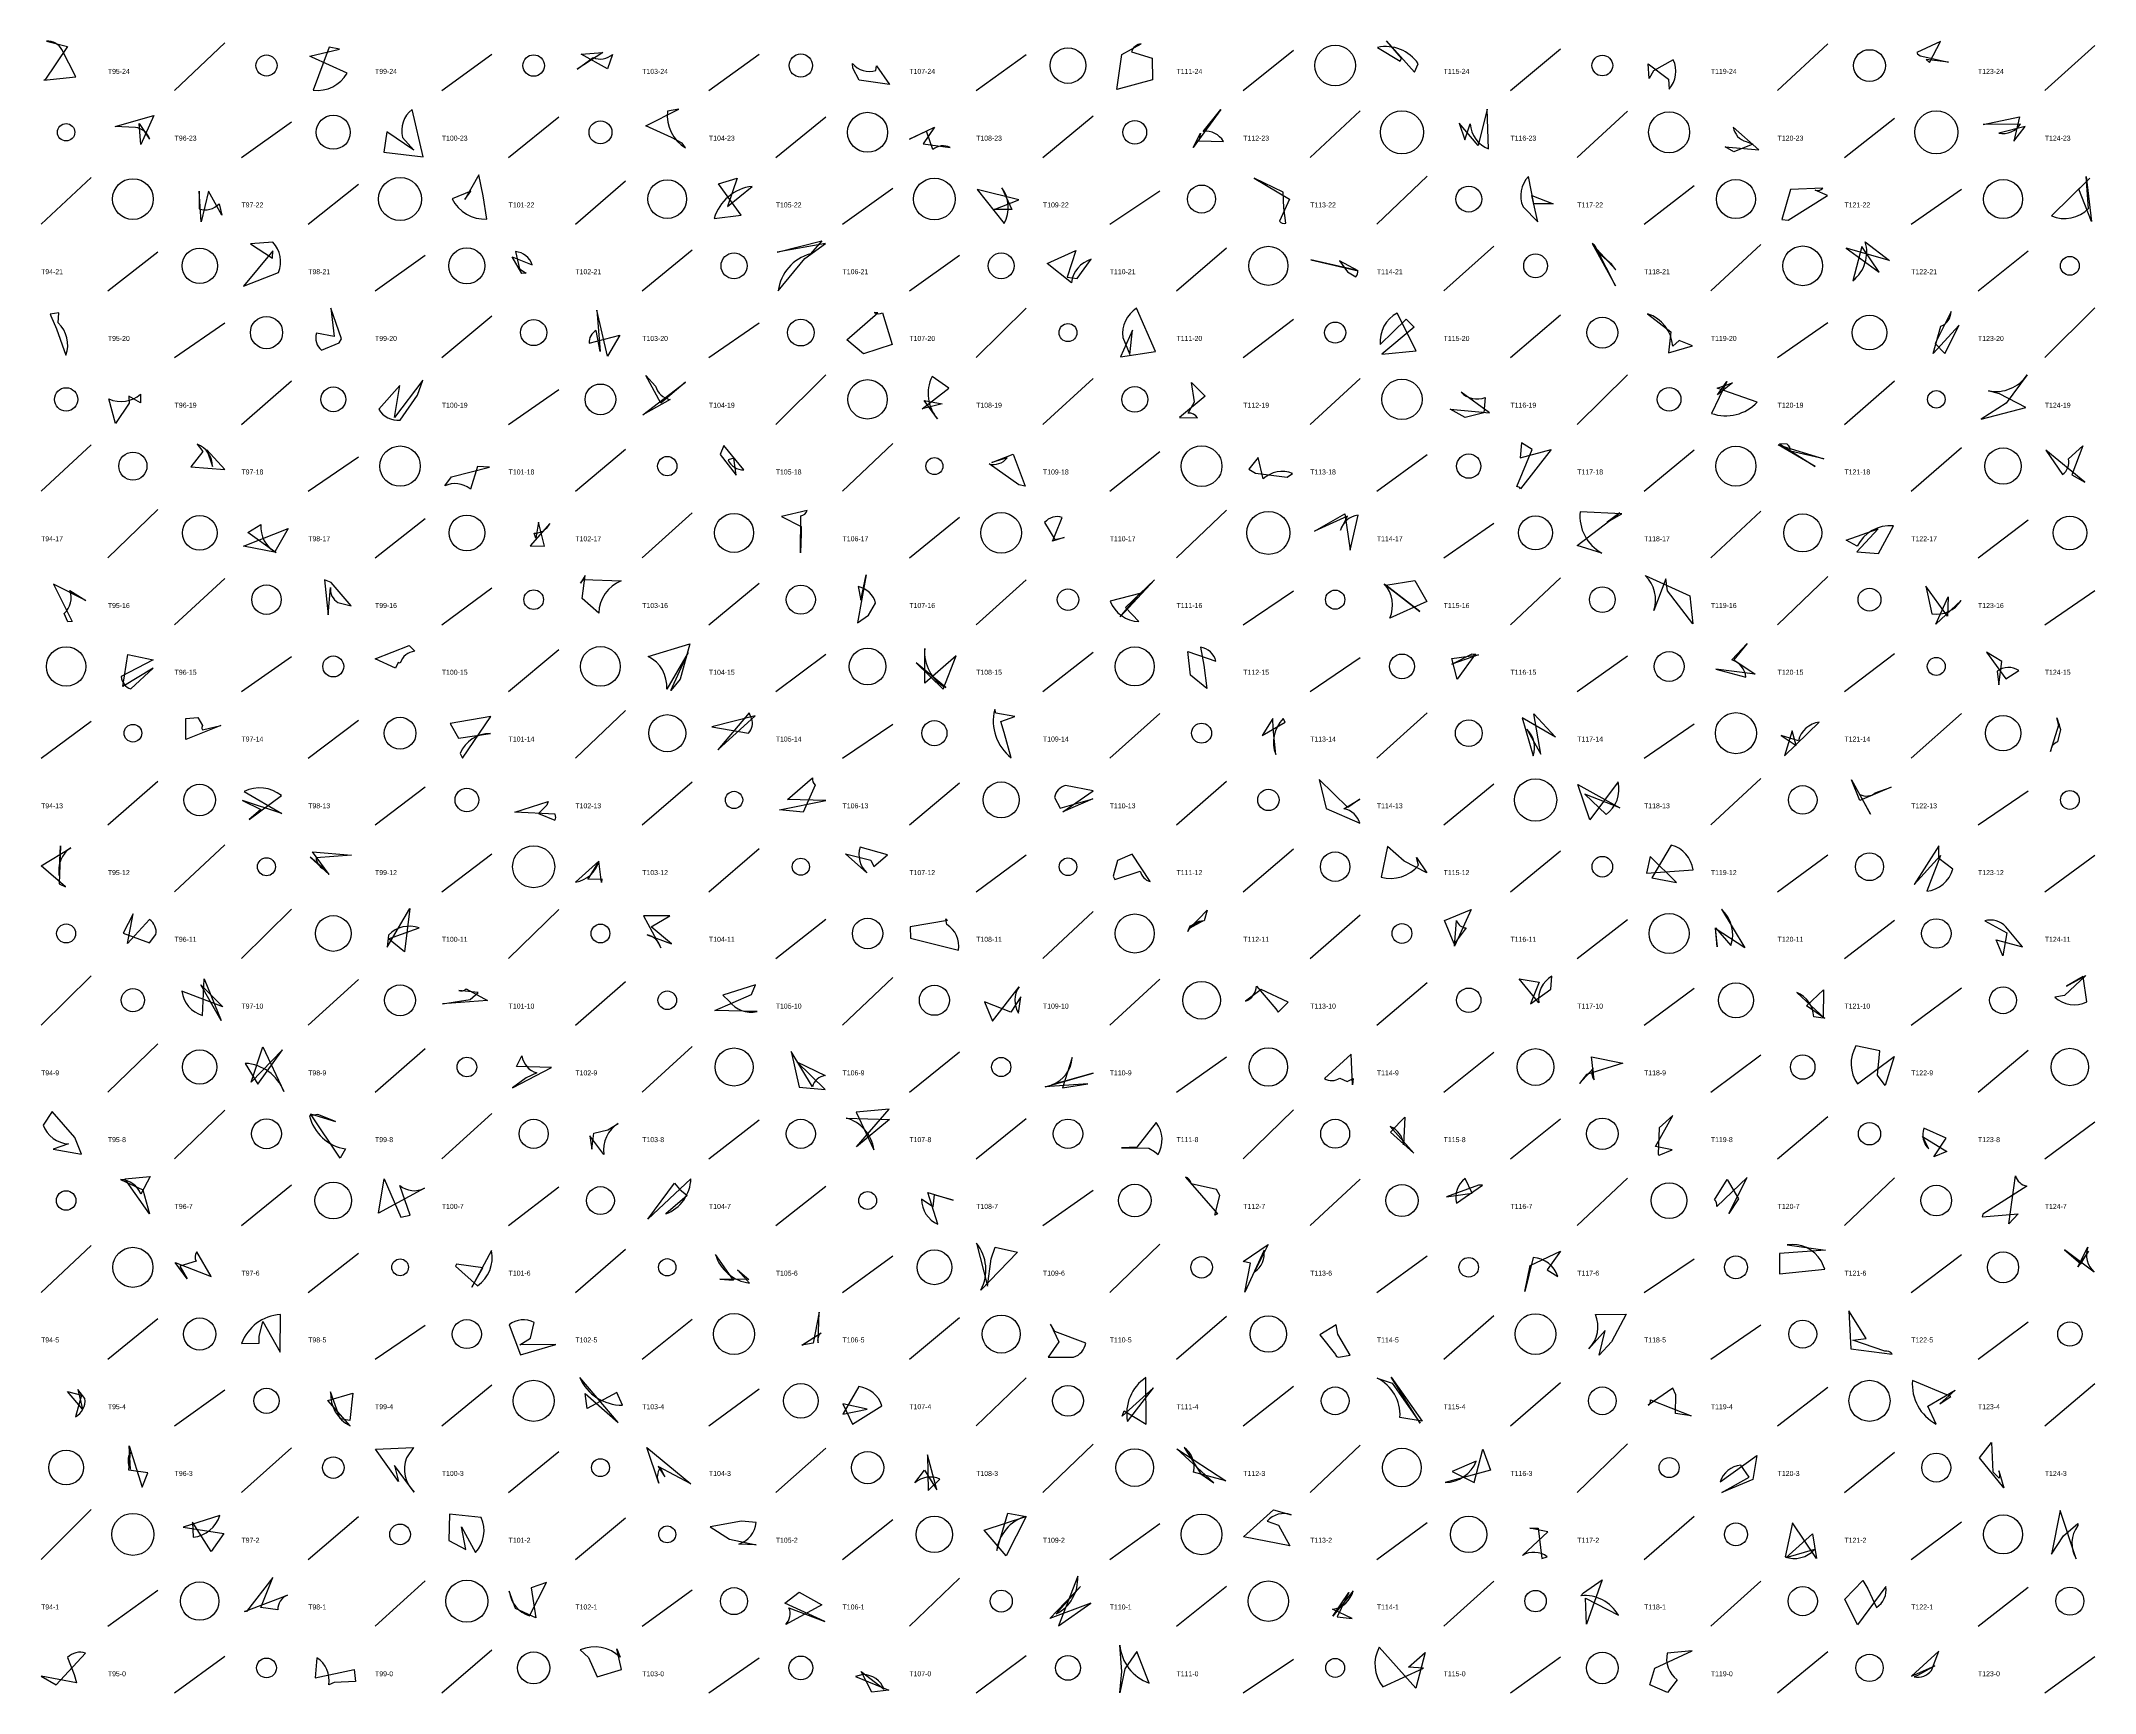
# Model space of a CAD drawing. Header units: millimetres. Extents: x -1 to 9990, y 0 to 15990.
# Drawn here: x 3760 to 4990, y 0 to 990 of the extents above; entities that cross this region are included whole.
import ezdxf

# ---------------------------------------------------------------- set-up
doc = ezdxf.new("R2010")
doc.units = ezdxf.units.MM
doc.layers.add('TEXT', color=3, linetype='Continuous')
doc.layers.add('WALL', color=1, linetype='Continuous')

msp = doc.modelspace()

# ---------------------------------------------------------------- linework, layer by layer
for points in [[(3761.7, 966.3), (3780.8, 968.2), (3772.4, 984.6, 0.3), (3763.3, 989.5), (3775.9, 986.4), (3762.2, 966.3)], [(3938.8, 984.9), (3932.6, 986), (3922.9, 960.2, 0.3), (3943.3, 970.4), (3922.2, 980), (3921, 980.7)], [(4404.2, 960.7), (4407.2, 981.7), (4418.9, 988, 0.3), (4413, 983.2), (4425.4, 979.4), (4425.7, 966.4)], [(4565.7, 989.7), (4582.5, 971), (4584.8, 976.1, 0.3), (4560.4, 985.9), (4573.9, 977.6), (4574.8, 979.5)], [(4890.9, 976.8), (4897.6, 989.4), (4883.4, 982.9, 0.3), (4886.3, 980.6), (4902.3, 977.1), (4888.9, 978.7)], [(4096.5, 982.8), (4081, 972.8), (4090.6, 979.8, 0.3), (4102.2, 981.7), (4099.2, 973), (4083.5, 981.9)], [(4250, 966.3), (4246.2, 973.4), (4245.9, 976.2, 0.3), (4260, 972), (4260.3, 974.9), (4268.2, 963.7)], [(4722.5, 976.1), (4734.6, 966.9), (4735, 960.9, 0.3), (4737.5, 978.5), (4725.7, 971.8), (4723, 967.3)], [(3965.3, 923), (3988.8, 920.3), (3982.2, 948.7, 0.3), (3976.5, 931.9), (3983.2, 924.3), (3967, 935.2)], [(4122.1, 938.8), (4141.9, 948.9), (4135.2, 947.7, 0.3), (4146, 925.6), (4143.9, 928.4), (4137.6, 931.8)], [(4454.4, 934.4), (4453.3, 929.8), (4468.1, 929.5, 0.3), (4455.9, 935.5), (4466.6, 948.7), (4449.9, 925.9)], [(4609.2, 940.4), (4612.6, 930.4), (4615.9, 940.1, 0.3), (4626.9, 925.1), (4626, 948.9), (4620.7, 927)], [(3819.8, 927.6), (3818.7, 940.3), (3825, 930.9, 0.3), (3816.5, 937.9), (3804.3, 938.5), (3827.6, 945)], [(4295, 938), (4288.3, 928.1), (4304.4, 925.9, 0.3), (4294.1, 924.7), (4290.2, 935.7), (4280.1, 930.8)], [(4768.6, 926.2), (4788.8, 924.4), (4773.4, 938.1, 0.3), (4781.2, 929.4), (4785.1, 927.8), (4773.7, 923.3)], [(4941.4, 929.6), (4948.2, 938.5), (4932.4, 934.4, 0.3), (4945.5, 939.9), (4923.1, 939.7), (4944.9, 944.2)], [(3855.8, 881.3), (3854.6, 899.7), (3854.6, 889.2, 0.3), (3866.6, 892.2), (3868.2, 885.3), (3860.2, 899.7)], [(4013.8, 894.8), (4017.4, 899.7), (4006.2, 895.2, 0.3), (4026.9, 883), (4024.8, 897), (4022.1, 909.6)], [(4176.8, 907.6), (4171.1, 890.5), (4185.9, 902.6, 0.3), (4163.1, 883.4), (4179.2, 885.4), (4165.7, 904.1)], [(4345.6, 894.5), (4320.7, 900.7), (4336.8, 880.4, 0.3), (4335.3, 901.8), (4341.4, 888.8), (4330.7, 888.7)], [(4486.4, 907.6), (4507.7, 895), (4501.6, 881.7, 0.3), (4505.4, 880.6), (4504.2, 889.7), (4503.8, 899.2)], [(4665.6, 892.1), (4654, 892.1), (4650.8, 908.6, 0.3), (4647.5, 890.3), (4656.3, 881.3), (4652.8, 897.2)], [(4806.2, 882.3), (4829.8, 897.2), (4822.5, 900.3, 0.3), (4827, 901.5), (4807.7, 900.7), (4802.5, 882.7)], [(4980.3, 901), (4986.9, 907.6), (4963.9, 884.9, 0.3), (4986.2, 889.3), (4984.8, 908.6), (4988, 881.5)], [(3898.8, 864), (3881.2, 842.9), (3902.2, 851.1, 0.3), (3898.8, 869.1), (3885.4, 868.1), (3898.5, 859.5)], [(4047.9, 850.5), (4042.1, 860.4), (4054.2, 855.6, 0.3), (4044.1, 863.5), (4046.6, 853.3), (4050.6, 850.6)], [(4200.9, 863.2), (4227.6, 870), (4220.7, 862.2, 0.3), (4201.4, 840), (4217.4, 859.4), (4229.8, 868.3)], [(4374.6, 848.2), (4380.4, 847.5), (4388.9, 858.9, 0.3), (4377, 844.9), (4362.5, 856.3), (4379.6, 864.2)], [(4703.1, 852.7), (4700.7, 855.8), (4691.6, 863.8, 0.3), (4688.9, 868.4), (4702.8, 843.1), (4691.8, 865)], [(4860.7, 851.3), (4850.4, 866.5), (4845.1, 846.1, 0.3), (4852.5, 869.4), (4867, 858.2), (4841.1, 865.5)], [(4537.5, 858), (4542.3, 851.5), (4547.3, 848.4, 0.3), (4548.3, 852.2), (4520.5, 858.5), (4548.8, 852)], [(3765.8, 825), (3769.2, 817.3), (3774.9, 801.4, 0.3), (3770.2, 820.9), (3770.6, 826.8), (3765.5, 826.1)], [(3933.6, 829.7), (3935.6, 812.7), (3924.9, 814.6, 0.3), (3928, 804.4), (3938.5, 808.8), (3939.9, 811.2)], [(4092.9, 828.5), (4094.8, 803.7), (4092.5, 816.3, 0.3), (4088.2, 808.6), (4106.7, 813.5), (4099.2, 800.8)], [(4242.5, 810.7), (4261.2, 826.8), (4258.9, 827.1, 0.3), (4263.9, 826.9), (4269.6, 807.8), (4252.6, 802.3)], [(4406.5, 800.4), (4427.4, 803.7), (4416.1, 829.6, 0.3), (4407.9, 812.1), (4412.1, 801.8), (4413.6, 816.5)], [(4563, 802.1), (4583.5, 804.1), (4572.2, 826.7, 0.3), (4561.9, 807.8), (4577.5, 823.1), (4582.3, 818.2)], [(4748.9, 807), (4741.1, 810.2), (4737.2, 806.8, 0.3), (4722.1, 826.3), (4736.1, 815.5), (4734.7, 802.8)], [(4908.6, 819.4), (4893.2, 802.4), (4897.8, 818.9, 0.3), (4903.9, 827.6), (4894.3, 808.5), (4900.2, 802.4)], [(4131.1, 772.8), (4122.2, 789.2), (4128, 783, 0.3), (4136.8, 775), (4120.4, 765.7), (4145.9, 785.3)], [(4287.6, 769.4), (4303.6, 781.8), (4293.6, 788.6, 0.3), (4296.8, 763.3), (4288.9, 774.4), (4299.7, 772.3)], [(4948.6, 770.2), (4932.9, 778.4), (4926.3, 780.1, 0.3), (4949.5, 789.7), (4936.9, 772.8), (4921.9, 763.2)], [(3812.8, 772.7), (3804.6, 760.6), (3800.6, 775.3, 0.3), (3819.6, 778.2), (3819.6, 772.9), (3812.6, 776.9)], [(3971.7, 764.2), (3974.9, 783.3), (3962.2, 769.2, 0.3), (3975, 762.6), (3985.5, 777.6), (3988.7, 786.4)], [(4457.2, 776.9), (4441.8, 764.2), (4452.5, 763.9, 0.3), (4447, 766.8), (4450.8, 773.5), (4448.9, 785.2)], [(4603.8, 769.2), (4627.4, 766.9), (4610.4, 779.3, 0.3), (4624.9, 776.1), (4624, 766.9), (4612.8, 764.2)], [(4763.9, 777.8), (4769.5, 785.7), (4760.4, 766.6, 0.3), (4787.8, 773.4), (4763.8, 781.7), (4772.9, 785)], [(3870, 732.9), (3859.3, 744.8), (3862.7, 734.7, 0.3), (3853.5, 748.2), (3856.9, 743.7), (3849.7, 734.6)], [(4176.3, 729.6), (4174.8, 739.7), (4171.4, 738.7, 0.3), (4180.9, 732.8), (4168.9, 747.4), (4166.7, 741.9)], [(4349.3, 722.9), (4345.5, 723.7), (4327.7, 736.3, 0.3), (4338.5, 739.9), (4329.3, 737.1), (4342.1, 742.1)], [(4487.2, 730.8), (4506.2, 728.4), (4509.5, 730.6, 0.3), (4491.9, 727.3), (4488.8, 740.1), (4483.2, 733.1)], [(4645.8, 739.9), (4664.4, 745), (4645.9, 721.3, 0.3), (4643.8, 722.8), (4653, 744.9), (4646.5, 748.9)], [(4800.4, 747.8), (4827.6, 739.3), (4807.6, 744, 0.3), (4805.6, 748.1), (4801.2, 748.3), (4822.4, 734.8)], [(4984, 725.4), (4960.6, 744.6), (4970.6, 729.9, 0.3), (4974.1, 739.4), (4982.7, 747.1), (4976.2, 729.7)], [(4021.3, 734.7), (4017.2, 721.1), (4016.9, 721.3, 0.3), (4001.8, 723.1), (4005.7, 728.5), (4028.6, 734.3)], [(4057.9, 701.4), (4056.3, 691.8), (4055.3, 694.8, 0.3), (4064.6, 700.6), (4052.9, 687.3), (4061.4, 687)], [(4215.1, 694.6), (4214.8, 683), (4215, 705.2, 0.3), (4218.7, 708.4), (4203.5, 704.9), (4215.2, 698.8)], [(4365.8, 690.1), (4367.3, 693.9), (4371.6, 704.3, 0.3), (4361, 701.2), (4367.1, 691.1), (4372.7, 692.2)], [(4540.7, 706.5), (4543.9, 684.6), (4548.7, 705.7, 0.3), (4538.2, 696.6), (4542.3, 705), (4522.6, 696.1)], [(4697.9, 701.4), (4706.6, 706.5), (4681.7, 707.7, 0.3), (4694.7, 682.9), (4680, 687.5), (4705.4, 707.1)], [(3900, 683.7), (3883.9, 695.3), (3891.6, 700.1, 0.3), (3900.7, 683.3), (3881.2, 687.1), (3908, 697.6)], [(4847.4, 683.7), (4860.3, 682.7), (4869.3, 699.3, 0.3), (4847.6, 687), (4841, 690.6), (4860.2, 697.5)], [(3778.7, 642), (3776, 641.7), (3773.9, 646.7, 0.3), (3777.3, 660.4), (3786.8, 654.4), (3767.4, 664.2)], [(3929.7, 666.9), (3932, 645.9), (3933.3, 662.3, 0.3), (3937.8, 653.3), (3945.7, 651.3), (3933.7, 665.2)], [(4083, 664.9), (4084.9, 667.1), (4107.4, 666.3, 0.3), (4094, 646.9), (4084.1, 655.6), (4085.9, 669.4)], [(4248.9, 641.2), (4255.6, 645.7), (4259.8, 652.8, 0.3), (4249.3, 662.8), (4251, 654.7), (4254.1, 669.8)], [(4406.3, 644.7), (4418, 658.6), (4400.3, 654.1, 0.3), (4417.4, 641.9), (4409.5, 650.3), (4426.9, 666.8)], [(4582.8, 666.5), (4589.9, 653.8), (4567.7, 643.9, 0.3), (4564.4, 664.4), (4585.7, 648), (4565.4, 663.6)], [(4734, 660.3), (4733, 667.5), (4725.8, 648.5, 0.3), (4720.6, 669.4), (4747.5, 657.3), (4749.1, 640.6)], [(4901.8, 645.2), (4888.8, 663), (4892.3, 646.5, 0.3), (4909.9, 654.5), (4894.7, 640.3), (4902.1, 656.6)], [(3960.1, 619.5), (3980.5, 627.6), (3983.8, 624.1, 0.3), (3975.1, 617), (3973.9, 617.4), (3972.2, 614)], [(4137.1, 600.6), (4147.6, 623.3), (4134.7, 601.4, 0.3), (4123.6, 621), (4148.6, 628.6), (4142.8, 607.4)], [(4786.6, 610.4), (4763, 613.3), (4781, 608.6, 0.3), (4772.6, 618.9), (4781.8, 628.8), (4773.8, 618.9)], [(3811.9, 622.2), (3827.1, 618.9), (3808, 608.9, 0.3), (3813.8, 601.5), (3827.1, 613.9), (3809, 602.9)], [(4308, 621.3), (4289.3, 604.9), (4289.2, 625.7, 0.3), (4301.8, 602.3), (4284, 617.2), (4300.3, 601.4)], [(4448.4, 609.7), (4446.8, 624), (4463.6, 618.1, 0.3), (4454.4, 626.6), (4456.3, 615.7), (4458.2, 601.7)], [(4620.9, 622), (4604.8, 616.4), (4617.1, 622.6, 0.3), (4619, 622.5), (4608.1, 607.3), (4604.8, 619.7)], [(4925, 623.6), (4936.7, 607.5), (4944.5, 612.6, 0.3), (4931.4, 612.1), (4932.4, 603.9), (4934.3, 617.9)], [(3846.6, 583.7), (3853.8, 584.4), (3856.7, 579.6, 0.3), (3856.6, 577.1), (3867.6, 579.6), (3846.6, 571.2)], [(4005, 580.9), (4009.9, 572.1), (4029.1, 574.9, 0.3), (4010.9, 562.9), (4012.4, 560), (4029.3, 585)], [(4187.7, 585.4), (4161.7, 578.8), (4183.6, 575, 0.3), (4185.4, 583.8), (4184.1, 587.2), (4165.2, 565)], [(4343.2, 584.9), (4331.8, 586.9), (4331.1, 589.1, 0.3), (4341, 560.3), (4336.7, 575.4), (4334.8, 582.1)], [(4491.3, 573.7), (4505.1, 581.6), (4503.9, 583.7, 0.3), (4499.4, 562.2), (4497.9, 577.8), (4497.6, 583.8)], [(4666.9, 572.7), (4646.9, 584.2), (4653.6, 561.5, 0.3), (4649.7, 577.5), (4658.2, 562.4), (4654, 586.6)], [(4808.6, 576.4), (4804.1, 561.5), (4824.9, 581.7, 0.3), (4812.4, 570.4), (4802.1, 573.6), (4811.1, 567.7)], [(4967.1, 584.1), (4969.3, 577.3), (4967.6, 569.8, 0.3), (4963.4, 564), (4968.5, 580.6), (4968.6, 578.7)], [(3891.7, 529.2), (3884.7, 523.3), (3903.9, 537.6, 0.3), (3881.6, 540), (3904.2, 526.8), (3880.7, 534.6)], [(4229.9, 534.6), (4207.1, 535.3), (4222, 548.2, 0.3), (4223.6, 543.9), (4216.4, 527.7), (4202.3, 529.1)], [(4371.9, 527.8), (4390, 540.5), (4373.6, 543.6, 0.3), (4366.9, 536.5), (4370.4, 530.1), (4389.8, 535.6)], [(4525.5, 547.2), (4529.7, 529.8), (4549.8, 521, 0.3), (4540.2, 529.6), (4549.7, 535.5), (4542.6, 530.4)], [(4705.4, 530.2), (4684.5, 538.5), (4697.2, 526.2, 0.3), (4704.5, 545.8), (4687.6, 523.1), (4680.4, 544.2)], [(4844.2, 547), (4855.5, 526.4), (4849.3, 538.3, 0.3), (4858.4, 539.2), (4867.9, 542.6), (4849.3, 534.6)], [(4062.9, 531.8), (4057.8, 526.8), (4067.6, 522.8, 0.3), (4067.8, 526.4), (4043.7, 527.6), (4063.6, 534.1)], [(3774.7, 483), (3760.1, 495.6), (3777.8, 506.3, 0.3), (3770.8, 489.8), (3771.7, 507.5), (3770.9, 484.8)], [(4258.8, 495.2), (4266.9, 502.1), (4250.5, 506.7, 0.3), (4254.6, 491.3), (4241.8, 502.8), (4257, 499)], [(4576.4, 498.3), (4566.3, 507.1), (4562.5, 488.8, 0.3), (4584.9, 495.9), (4583.8, 500.5), (4589.9, 491.3)], [(4723.7, 501.2), (4721.4, 491.1), (4749.3, 493.1, 0.3), (4736.3, 508), (4724.6, 488.4), (4739.4, 485.5)], [(4881.7, 484.4), (4897.5, 501.7), (4889.3, 480.3, 0.3), (4904.9, 493.5), (4896.6, 499.9), (4896.5, 507.6)], [(3922.6, 503.9), (3945.9, 502), (3924.7, 500.4, 0.3), (3929.3, 493.7), (3921.1, 500.7), (3932.6, 490.4)], [(4095.6, 485.5), (4094, 498.3), (4080.1, 485.8, 0.3), (4094.1, 498.3), (4087.5, 487.6), (4095.8, 487.7)], [(4402, 489.4), (4403, 487.4), (4418.3, 492.4, 0.3), (4424.2, 486.2), (4413.5, 502.6), (4404.7, 498.8)], [(3977.6, 444), (3968.1, 451.8), (3986.4, 458.3, 0.3), (3968.1, 454), (3967.3, 446.9), (3980.8, 469.9)], [(4447.9, 458.1), (4458.4, 468.9), (4456.5, 462.6, 0.3), (4446.7, 456.1), (4448.1, 459.5), (4455.6, 462.4)], [(4616.4, 469.4), (4606.5, 447.5), (4607.7, 462.7, 0.3), (4613.5, 458.3), (4606.2, 448.7), (4600.4, 462.8)], [(4763.8, 447.1), (4762.7, 458.4), (4772, 447.8, 0.3), (4766.3, 469.5), (4780.3, 446.4), (4762.5, 457.9)], [(3809.2, 455.2), (3825, 449.3), (3828.8, 454.3, 0.3), (3824.9, 463.3), (3811.8, 448.9), (3815.1, 466.7)], [(4136.6, 465.6), (4120.8, 465.6), (4131.1, 446.5, 0.3), (4122.9, 454.1), (4137.6, 448.7), (4125.3, 458.9)], [(4280.5, 459), (4280.6, 452.2), (4309.5, 445, 0.3), (4302.4, 460.4), (4301.8, 463.7), (4302.9, 462.7)], [(4930.8, 451.2), (4946.6, 447.1), (4936.6, 458.9, 0.3), (4924, 462.5), (4937.2, 455.3), (4934.9, 441.7)], [(3855.6, 424.3), (3868.8, 411), (3844.3, 420.4, 0.3), (3856.6, 405.9), (3857.7, 427.9), (3867.8, 402.9)], [(4016.9, 415.4), (4021.7, 419.6), (4010.1, 420.9, 0.3), (4014.5, 421.8), (4027.4, 414.9), (4000.4, 412.9)], [(4187.9, 424.3), (4168.3, 418.1), (4172.1, 414.5, 0.3), (4188.8, 408.3), (4163.5, 408.8), (4185.4, 418.5)], [(4324.9, 414), (4329.7, 402.5), (4345.7, 423.1, 0.3), (4345.4, 407.2), (4346.8, 417.1), (4340.8, 407.8)], [(4506.9, 413.9), (4490.6, 421.4), (4481.3, 414.5, 0.3), (4487.9, 423.5), (4499.5, 409.8), (4500.8, 407.8)], [(4651.9, 412.9), (4664.2, 421.6), (4664.8, 429.4, 0.3), (4656.9, 413.4), (4645.2, 427.9), (4657.2, 425.9)], [(4827.5, 421.3), (4827.3, 404.2), (4821.6, 405.1, 0.3), (4811.4, 419.6), (4828.2, 404), (4817.2, 411.6)], [(4984.5, 429.9), (4971.7, 417.8), (4965.9, 416.8, 0.3), (4985.2, 414), (4982.9, 429.2), (4973, 423.5)], [(3885.9, 365.9), (3892.8, 387), (3905.3, 360.3, 0.3), (3882.3, 377.2), (3889.8, 364.8), (3904.5, 385.3)], [(4065.6, 374.7), (4044.7, 375.3), (4048, 381.6, 0.3), (4056.9, 371.5), (4050.6, 368.5), (4042.4, 362.6)], [(4229.5, 361.5), (4212.6, 378.1), (4229.5, 369.9, 0.3), (4222, 363.2), (4209.2, 384.2), (4214, 363)], [(4545.3, 364.3), (4544.6, 382.7), (4528.6, 368.2, 0.3), (4537.7, 368.3), (4542.2, 366.4), (4545.7, 368.2)], [(4859.8, 370.1), (4861.2, 384.6), (4846.9, 387.6, 0.3), (4847.9, 364.9), (4869.7, 381.3), (4864.4, 363.9)], [(4361.4, 363.2), (4390, 371.3), (4365.4, 364.4, 0.3), (4377.5, 380.7), (4371.7, 362.5), (4386.9, 364.9)], [(4685.6, 370.5), (4681.4, 365.1), (4689.5, 374.1, 0.3), (4690.1, 367.4), (4688.5, 381.1), (4707.2, 377.4)], [(3780.2, 332.7), (3766.6, 348.3), (3761.3, 340.2, 0.3), (3776.5, 328.9), (3767.2, 325.8), (3784.2, 322.7)], [(3936.4, 342.4), (3925.8, 346.5), (3920.7, 345.7, 0.3), (3942.3, 325.9), (3939.2, 320.3), (3921.4, 346.9)], [(4268, 349.8), (4248.1, 348), (4258.8, 325.4, 0.3), (4242.1, 344.4), (4268.1, 343.5), (4248.3, 327.2)], [(4573.9, 342.1), (4576.7, 345), (4575.9, 328.3, 0.3), (4567.9, 339.4), (4582.2, 323.4), (4568.1, 335.9)], [(4737.3, 346), (4729, 338.5), (4728.5, 322.8, 0.3), (4729.1, 322.2), (4736.8, 325.4), (4726.8, 327.3)], [(4091, 335.3), (4099.5, 337.3), (4105.7, 341.2, 0.3), (4097.1, 322.6), (4088.6, 333.7), (4089.8, 325.7)], [(4423.5, 326.3), (4426.9, 324.4), (4428.9, 322.5, 0.3), (4427.9, 341.8), (4416.3, 327), (4407, 326.5)], [(4893.6, 321.2), (4901, 332.3), (4887.6, 338.3, 0.3), (4890.5, 326), (4886.8, 333.3), (4901.3, 324.4)], [(3810.1, 308), (3825.4, 309.4), (3819.7, 298.9, 0.3), (3807.6, 307.6), (3820.9, 301.5), (3825, 287.1)], [(3975.4, 285.1), (3981.1, 286.3), (3974.8, 304, 0.3), (3989.6, 302.4), (3962, 287.4), (3965.4, 308)], [(4142.3, 301.8), (4147, 298), (4134.2, 287, 0.3), (4149.2, 308.1), (4123.4, 283.8), (4139.3, 305.4)], [(4466, 298), (4464, 301.7), (4448.8, 305.1, 0.3), (4445.3, 309.1), (4464.5, 287), (4462.9, 286.3)], [(4601.6, 297.3), (4617, 299.4), (4612.8, 308.3, 0.3), (4607.6, 293.5), (4623.3, 304.2), (4620.8, 304.3)], [(4770.8, 287.2), (4781.8, 308.9), (4763.5, 291.5, 0.3), (4762.1, 295.4), (4769.7, 307.6), (4776.6, 296.1)], [(4944, 287), (4938.4, 281), (4942.5, 309.8, 0.3), (4949.2, 303.7), (4922.8, 286.8), (4922.5, 285.3)], [(4294.8, 298.5), (4294, 291.2), (4287.3, 295.8, 0.3), (4297.1, 280.8), (4291, 299.8), (4306.2, 295.3)], [(3840.4, 257.9), (3861.8, 249.4), (3853.2, 264.2, 0.3), (3852.9, 258.7), (3843, 255.6), (3847.4, 248.1)], [(4008.8, 256.9), (4008.1, 255.7), (4021.3, 243.9, 0.3), (4029.8, 265), (4017.9, 243.2), (4024.6, 254.6)], [(4166.4, 247.8), (4174.7, 247.2), (4163.9, 262.7, 0.3), (4184.3, 245.6), (4177, 253.5), (4183.8, 247.7)], [(4331.3, 267), (4344.8, 264.1), (4322.8, 241.4, 0.3), (4320.2, 269.4), (4326.7, 243.8), (4328.9, 260)], [(4480, 258.5), (4494.8, 268.6), (4486.7, 252.3, 0.3), (4492.4, 265.2), (4480.9, 240.2), (4484.3, 257.5)], [(4669.9, 264.7), (4661.9, 253.5), (4668.4, 249.5, 0.3), (4653.6, 260.9), (4648.5, 240.5), (4651.7, 256.1)], [(4801.1, 251), (4828.3, 253.8), (4826.1, 258.9, 0.3), (4805.6, 268.5), (4828.6, 265.2), (4801.1, 263.2)], [(4986.1, 264.6), (4979.8, 255.3), (4985.7, 267.1, 0.3), (4989.6, 252.1), (4971.8, 265.4), (4981.6, 257)], [(3892.8, 222.6), (3903.2, 204.1), (3903.3, 226.7, 0.3), (3880.1, 209.3), (3890.7, 209.5), (3890.7, 213.6)], [(4046.7, 208.6), (4053.1, 212.5), (4055.3, 222, 0.3), (4040.3, 220.5), (4047.1, 202.6), (4068.2, 208.8)], [(4222.3, 209.6), (4215.6, 208.4), (4227.1, 215.8, 0.3), (4225.3, 209.7), (4225.4, 210.8), (4225.9, 228.1)], [(4693.2, 202.3), (4696.7, 217.1), (4687, 206.2, 0.3), (4690.9, 226.7), (4709.3, 227), (4700.5, 210.3)], [(4842.6, 229), (4843.9, 206.1), (4868.6, 203, 0.3), (4864.2, 204.8), (4845, 211.4), (4853, 212.4)], [(4369.6, 210.4), (4363.2, 201.2), (4378.3, 201.2, 0.3), (4385.6, 209.6), (4367.1, 216.5), (4364.5, 221)], [(4535.5, 220.6), (4525.9, 214.5), (4535.2, 202.7, 0.3), (4537, 201.1), (4543.9, 202.3), (4536.5, 215)], [(4085.9, 179.4), (4105.7, 162.1), (4082.6, 189, 0.3), (4108.2, 172.4), (4104.8, 180), (4087.1, 170.5)], [(4408.6, 169.1), (4421.8, 161.1), (4421.7, 189, 0.3), (4410.6, 162.6), (4426.2, 182.8), (4407.4, 165.8)], [(4568.5, 189.2), (4587.1, 162.9), (4573.8, 165.1, 0.3), (4560.1, 188.6), (4569.1, 185.5), (4586, 161.7)], [(4897.1, 173.2), (4903.7, 177.7), (4880.7, 187.2, 0.3), (4895, 161), (4889.9, 171.9), (4906.3, 181.3)], [(3775.9, 180.5), (3784.3, 178.4), (3780.6, 165.4, 0.3), (3786.3, 176.4), (3782, 181.8), (3784.9, 170)], [(3944.9, 163.2), (3939.2, 164.2), (3933.4, 180.3, 0.3), (3945.1, 160.1), (3931.8, 175.2), (3946.7, 179.5)], [(4240.1, 173.2), (4246, 161.1), (4263.5, 172, 0.3), (4249.7, 183.5), (4240.2, 167.1), (4254.8, 170.1)], [(4739.1, 178.6), (4737.3, 182.5), (4722.5, 172.4, 0.3), (4723.8, 175.6), (4748.2, 166), (4738.8, 167.5)], [(3823.9, 131.9), (3812.5, 133.5), (3813.6, 144.3, 0.3), (3813.6, 134.1), (3812.7, 148.1), (3820.6, 123.2)], [(4928.1, 150), (4928.9, 132.5), (4932.6, 128.7, 0.3), (4932.4, 133), (4935.5, 122.9), (4920.9, 140.8)], [(3960.3, 146.1), (3983.1, 147.1), (3978.8, 140.9, 0.3), (3983.5, 120.3), (3971.7, 136.2), (3974, 126.6)], [(4129.6, 135.6), (4133.5, 129.4), (4130.9, 134.8, 0.3), (4130, 125.7), (4122.7, 147.1), (4149.2, 125.3)], [(4290.8, 142.7), (4291.2, 121.2), (4298.3, 128.1, 0.3), (4283.3, 125.8), (4289, 133.4), (4296.4, 121.7)], [(4440.2, 146.2), (4469.5, 127), (4450.2, 132.3, 0.3), (4444.5, 147.1), (4454.6, 131.2), (4462.3, 125.8)], [(4623.5, 146), (4628, 133.5), (4600.8, 126, 0.3), (4619.5, 138.9), (4605.1, 132.7), (4618.3, 126.1)], [(4766.6, 120.1), (4783, 129.2), (4777.9, 136.4, 0.3), (4765.5, 126.4), (4787.6, 142.2), (4785.2, 127.9)], [(3861.9, 84.7), (3850.7, 102.4), (3851.1, 93.3, 0.3), (3867.1, 106.4), (3845, 99.4), (3869.4, 95.6)], [(4014.3, 86), (4011.7, 99.5), (4020.2, 84.1, 0.3), (4023.6, 105.1), (4004.6, 107.1), (4004.2, 91.3)], [(4172.2, 92.2), (4188.3, 88.8), (4177.8, 89.2, 0.3), (4188.3, 102.2), (4179.5, 103), (4160.8, 99.6)], [(4338, 82.2), (4324.8, 97.6), (4349.8, 105.8, 0.3), (4332.3, 85.3), (4339, 107.8), (4349.9, 105.8)], [(4480.1, 93.6), (4498.1, 109.8), (4508.7, 106.8, 0.3), (4494.2, 102.9), (4501.1, 100.6), (4507.8, 88.2)], [(4656.5, 98.7), (4658.7, 80.6), (4662, 81.6, 0.3), (4647.1, 82.4), (4662.3, 96.6), (4651.5, 98.8)], [(4823.2, 80.5), (4808.9, 101.9), (4804.4, 81.5, 0.3), (4822.1, 85.9), (4804.9, 81), (4820.9, 95.3)], [(4971.1, 94.2), (4979.8, 101.6), (4979.7, 100.3, 0.3), (4978.8, 80.3), (4969.1, 109.3), (4963.9, 83.1)], [(3883, 48.8), (3881.8, 48.7), (3907.5, 58.6, 0.3), (3901.7, 49.7), (3891.6, 51.2), (3898.7, 69.2)], [(4056.2, 44.9), (4044.2, 50.5), (4040.4, 60.9, 0.3), (4052.5, 46.2), (4062.7, 66.2), (4053.6, 62.9)], [(4364.1, 44.5), (4382.5, 63.7), (4368, 47.3, 0.3), (4380.8, 69.9), (4369.3, 40.2), (4388.7, 53.7)], [(4685.6, 41.3), (4685, 56.7), (4704.6, 46.5, 0.3), (4682.2, 58.2), (4683.7, 59.9), (4694.9, 67.8)], [(4851.1, 67.4), (4854.1, 62.3), (4859.2, 51.2, 0.3), (4864.8, 63.7), (4847.8, 40.9), (4840.2, 56.2)], [(4214, 60.4), (4227.6, 52.8), (4206, 41.1, 0.3), (4207.9, 50.9), (4229.3, 42.9), (4205.5, 53.7)], [(4536.1, 45.6), (4545.1, 44.6), (4533.5, 50.1, 0.3), (4545.8, 61.2), (4533.6, 45.9), (4543.2, 60.2)], [(4107.7, 14.1), (4104.8, 26.5), (4106.8, 21.4, 0.3), (4082.9, 25.8), (4087.9, 21.3), (4093, 9.6)], [(4406, 0), (4407.2, 12.8), (4406.1, 28.6, 0.3), (4423.6, 5.9), (4416.2, 24.8), (4409.1, 14.5)], [(4588.9, 24.2), (4583.3, 2.8), (4561.4, 27.4, 0.3), (4563.5, 3.7), (4587.9, 14.8), (4579, 15.5)], [(4726.4, 14.9), (4748.7, 25.2), (4733.9, 23.9, 0.3), (4739.8, 7.9), (4734.1, 0.2), (4723.5, 4.8)], [(4894.2, 16.3), (4883.7, 10.4), (4881.7, 9.6, 0.3), (4892.1, 13.5), (4896.6, 25), (4880.2, 10.1)], [(3760.1, 10.1), (3769, 4.8), (3786.7, 23.8, 0.3), (3775.9, 21.2), (3779.9, 11), (3781.3, 6)], [(3948.3, 6.8), (3935.6, 6.3), (3932.3, 4.8, 0.3), (3925.2, 21.1), (3924.1, 9), (3947.6, 14)], [(4257.6, 0.4), (4251.1, 12.8), (4264.9, 2.3, 0.3), (4252.2, 11), (4247.7, 9.9), (4267.8, 1.6)]]:
    msp.add_lwpolyline(points, format="xyb", close=True)
for centre, radius in [((4375, 975), 10.7), ((4535, 975), 12.2), ((4855, 975), 9.5), ((3895, 975), 6.33), ((4055, 975), 6.42), ((4215, 975), 6.93), ((4695, 975), 6.19), ((4575, 935), 12.9), ((4735, 935), 12.3), ((4895, 935), 12.9), ((3775, 935), 5.21), ((3935, 935), 10.2), ((4095, 935), 6.86), ((4255, 935), 12), ((4415, 935), 7.1), ((3815, 895), 12.2), ((3975, 895), 12.9), ((4135, 895), 11.6), ((4295, 895), 12.5), ((4455, 895), 8.4), ((4615, 895), 7.76), ((4775, 895), 11.7), ((4935, 895), 11.7), ((3855, 855), 10.6), ((4015, 855), 10.8), ((4175, 855), 7.78), ((4335, 855), 7.73), ((4495, 855), 11.7), ((4655, 855), 7.11), ((4815, 855), 11.9), ((4975, 855), 5.64), ((3895, 815), 9.65), ((4695, 815), 9.27), ((4855, 815), 10.4), ((4055, 815), 7.82), ((4215, 815), 8), ((4375, 815), 5.38), ((4535, 815), 6.32), ((3775, 775), 7), ((3935, 775), 7.42), ((4095, 775), 9.2), ((4255, 775), 11.8), ((4415, 775), 7.72), ((4575, 775), 12.1), ((4735, 775), 7.09), ((4895, 775), 5.24), ((3815, 735), 8.41), ((3975, 735), 12.1), ((4135, 735), 5.79), ((4295, 735), 5.11), ((4455, 735), 12.2), ((4615, 735), 7.27), ((4775, 735), 12), ((4935, 735), 10.9), ((3855, 695), 10.4), ((4015, 695), 10.7), ((4175, 695), 11.7), ((4335, 695), 12.2), ((4495, 695), 12.9), ((4655, 695), 10.2), ((4815, 695), 11.4), ((4975, 695), 10.1), ((3895, 655), 8.86), ((4055, 655), 5.86), ((4215, 655), 8.69), ((4375, 655), 6.46), ((4535, 655), 5.75), ((4695, 655), 7.73), ((4855, 655), 6.87), ((3775, 615), 11.8), ((3935, 615), 6.27), ((4095, 615), 11.9), ((4255, 615), 11), ((4415, 615), 11.7), ((4575, 615), 7.43), ((4735, 615), 8.94), ((4895, 615), 5.37), ((3815, 575), 5.29), ((3975, 575), 9.51), ((4135, 575), 11.1), ((4295, 575), 7.52), ((4455, 575), 5.99), ((4615, 575), 8), ((4775, 575), 12.3), ((4935, 575), 10.6), ((3855, 535), 9.44), ((4015, 535), 7.09), ((4335, 535), 10.8), ((4495, 535), 6.41), ((4655, 535), 12.7), ((4815, 535), 8.58), ((4175, 535), 5.17), ((4975, 535), 5.62), ((4055, 495), 12.6), ((3895, 495), 5.4), ((4215, 495), 5.12), ((4375, 495), 5.27), ((4535, 495), 8.82), ((4695, 495), 6.16), ((4855, 495), 8.35), ((3775, 455), 5.69), ((3935, 455), 10.7), ((4095, 455), 5.62), ((4255, 455), 9.12), ((4415, 455), 11.7), ((4575, 455), 5.92), ((4735, 455), 12), ((4895, 455), 8.84), ((3815, 415), 6.97), ((3975, 415), 9.26), ((4135, 415), 5.56), ((4295, 415), 9.03), ((4455, 415), 11.3), ((4615, 415), 7.3), ((4775, 415), 10.5), ((4935, 415), 8.06), ((3855, 375), 10.3), ((4175, 375), 11.4), ((4495, 375), 11.5), ((4655, 375), 11), ((4815, 375), 7.34), ((4975, 375), 11.2), ((4015, 375), 5.9), ((4335, 375), 5.74), ((4695, 335), 9.43), ((3895, 335), 8.97), ((4055, 335), 8.72), ((4215, 335), 8.73), ((4375, 335), 8.81), ((4535, 335), 8.67), ((4855, 335), 6.66), ((3775, 295), 5.85), ((3935, 295), 11), ((4095, 295), 8.32), ((4255, 295), 5.36), ((4415, 295), 9.73), ((4575, 295), 9.63), ((4735, 295), 10.7), ((4895, 295), 9.19), ((3815, 255), 12), ((3975, 255), 5.02), ((4135, 255), 5.18), ((4295, 255), 10.4), ((4455, 255), 6.44), ((4615, 255), 5.84), ((4775, 255), 6.85), ((4935, 255), 9.3), ((3855, 215), 9.64), ((4015, 215), 8.71), ((4175, 215), 12.3), ((4335, 215), 11.4), ((4495, 215), 10.9), ((4655, 215), 12.2), ((4815, 215), 8.38), ((4975, 215), 7.29), ((4055, 175), 12.3), ((4215, 175), 10.3), ((4855, 175), 12.3), ((3895, 175), 7.52), ((4375, 175), 9.22), ((4535, 175), 8.33), ((4695, 175), 8.3), ((3775, 135), 10.4), ((3935, 135), 6.46), ((4095, 135), 5.35), ((4255, 135), 9.65), ((4415, 135), 11.3), ((4575, 135), 11.6), ((4735, 135), 6.01), ((4895, 135), 8.66), ((3815, 95), 12.6), ((3975, 95), 6.18), ((4135, 95), 5.07), ((4295, 95), 10.9), ((4455, 95), 12.2), ((4615, 95), 10.9), ((4775, 95), 6.85), ((4935, 95), 11.7), ((3855, 55), 11.5), ((4015, 55), 12.6), ((4175, 55), 8.1), ((4335, 55), 6.6), ((4495, 55), 12.1), ((4815, 55), 8.76), ((4975, 55), 8.43), ((4655, 55), 6.42), ((4055, 15), 9.6), ((3895, 15), 5.91), ((4215, 15), 7.09), ((4375, 15), 7.4), ((4535, 15), 5.68), ((4695, 15), 9.45), ((4855, 15), 8.13)]:
    msp.add_circle(centre, radius)
at = {"layer": 'WALL'}
for p, q in [((3840, 960), (3870, 988.7)), ((4480, 960), (4510, 984.2)), ((4640, 960), (4670, 985.1)), ((4800, 960), (4830, 988.1)), ((4960, 960), (4990, 987)), ((4000, 960), (4030, 981.9)), ((4160, 960), (4190, 981.8)), ((4320, 960), (4350, 981.6)), ((4520, 920), (4550, 947.8)), ((4680, 920), (4710, 947.6)), ((3880, 920), (3910, 941.2)), ((4040, 920), (4070, 944.3)), ((4200, 920), (4230, 944.3)), ((4360, 920), (4390, 944.8)), ((4840, 920), (4870, 943.5)), ((3760, 880), (3790, 908)), ((3920, 880), (3950, 903.9)), ((4080, 880), (4110, 905.9)), ((4240, 880), (4270, 901.5)), ((4400, 880), (4430, 900)), ((4560, 880), (4590, 908.8)), ((4720, 880), (4750, 903.2)), ((4880, 880), (4910, 900.9)), ((3800, 840), (3830, 863.3)), ((3960, 840), (3990, 861.4)), ((4120, 840), (4150, 864.6)), ((4280, 840), (4310, 861.3)), ((4440, 840), (4470, 865.7)), ((4600, 840), (4630, 866.8)), ((4760, 840), (4790, 867.8)), ((4920, 840), (4950, 864)), ((4000, 800), (4030, 825.1)), ((4320, 800), (4350, 829.7)), ((4640, 800), (4670, 825.6)), ((4960, 800), (4990, 829.8)), ((3840, 800), (3870, 820.9)), ((4160, 800), (4190, 820.8)), ((4480, 800), (4510, 823.1)), ((4800, 800), (4830, 821.1)), ((4200, 760), (4230, 789.6)), ((4360, 760), (4390, 787.5)), ((4520, 760), (4550, 787.4)), ((4680, 760), (4710, 789.6)), ((3880, 760), (3910, 786.1)), ((4040, 760), (4070, 780.9)), ((4840, 760), (4870, 786.2)), ((3760, 720), (3790, 747.8)), ((3920, 720), (3950, 740.6)), ((4080, 720), (4110, 745.1)), ((4240, 720), (4270, 748.5)), ((4400, 720), (4430, 743.7)), ((4560, 720), (4590, 741.9)), ((4720, 720), (4750, 744.8)), ((4880, 720), (4910, 746.2)), ((3800, 680), (3830, 709)), ((3960, 680), (3990, 703.7)), ((4120, 680), (4150, 707.1)), ((4280, 680), (4310, 704.4)), ((4440, 680), (4470, 708.6)), ((4760, 680), (4790, 708)), ((4920, 680), (4950, 702.9)), ((4600, 680), (4630, 700.9)), ((3840, 640), (3870, 667.7)), ((4160, 640), (4190, 664.9)), ((4320, 640), (4350, 666.8)), ((4640, 640), (4670, 668)), ((4800, 640), (4830, 668.8)), ((4000, 640), (4030, 662.1)), ((4480, 640), (4510, 660.2)), ((4960, 640), (4990, 660.4)), ((3880, 600), (3910, 621)), ((4040, 600), (4070, 625.1)), ((4200, 600), (4230, 622.3)), ((4360, 600), (4390, 623.5)), ((4520, 600), (4550, 620.4)), ((4680, 600), (4710, 621.3)), ((4840, 600), (4870, 622.7)), ((3760, 560), (3790, 582.3)), ((3920, 560), (3950, 582.9)), ((4080, 560), (4110, 588.6)), ((4240, 560), (4270, 580.4)), ((4400, 560), (4430, 586.7)), ((4560, 560), (4590, 587.2)), ((4720, 560), (4750, 580.7)), ((4880, 560), (4910, 586.7)), ((3800, 520), (3830, 546.2)), ((3960, 520), (3990, 542.9)), ((4120, 520), (4150, 545.9)), ((4280, 520), (4310, 545.2)), ((4440, 520), (4470, 546.3)), ((4600, 520), (4630, 544.7)), ((4760, 520), (4790, 547.9)), ((4920, 520), (4950, 540.5)), ((3840, 480), (3870, 508.2)), ((4160, 480), (4190, 506)), ((4480, 480), (4510, 505.8)), ((4640, 480), (4670, 504.6)), ((4000, 480), (4030, 502.7)), ((4320, 480), (4350, 502.2)), ((4800, 480), (4830, 502.1)), ((4960, 480), (4990, 502)), ((3880, 440), (3910, 469.6)), ((4040, 440), (4070, 469.3)), ((4360, 440), (4390, 468.1)), ((4200, 440), (4230, 463.5)), ((4520, 440), (4550, 466.2)), ((4680, 440), (4710, 463.3)), ((4840, 440), (4870, 462.9)), ((3760, 400), (3790, 429.6)), ((3920, 400), (3950, 427.4)), ((4080, 400), (4110, 426.3)), ((4240, 400), (4270, 428.7)), ((4400, 400), (4430, 427.6)), ((4560, 400), (4590, 425.7)), ((4720, 400), (4750, 422.2)), ((4880, 400), (4910, 422.4)), ((3800, 360), (3830, 388.8)), ((3960, 360), (3990, 386)), ((4120, 360), (4150, 387.2)), ((4280, 360), (4310, 384)), ((4600, 360), (4630, 383.8)), ((4760, 360), (4790, 382.2)), ((4920, 360), (4950, 385)), ((4440, 360), (4470, 381)), ((3840, 320), (3870, 349.2)), ((4000, 320), (4030, 347.1)), ((4480, 320), (4510, 349.3)), ((4800, 320), (4830, 345.4)), ((4160, 320), (4190, 343.3)), ((4320, 320), (4350, 344.2)), ((4640, 320), (4670, 344)), ((4960, 320), (4990, 342.1)), ((4520, 280), (4550, 307.8)), ((4680, 280), (4710, 308.4)), ((4840, 280), (4870, 308.7)), ((3880, 280), (3910, 304.5)), ((4040, 280), (4070, 303.3)), ((4200, 280), (4230, 303.7)), ((4360, 280), (4390, 301.2)), ((3760, 240), (3790, 268)), ((3920, 240), (3950, 263.4)), ((4080, 240), (4110, 265.9)), ((4240, 240), (4270, 261.8)), ((4400, 240), (4430, 268.9)), ((4560, 240), (4590, 261.9)), ((4720, 240), (4750, 260.1)), ((4880, 240), (4910, 262.7)), ((3800, 200), (3830, 224.3)), ((4120, 200), (4150, 223.9)), ((4280, 200), (4310, 225)), ((4440, 200), (4470, 225.7)), ((4600, 200), (4630, 226.2)), ((4920, 200), (4950, 222.4)), ((3960, 200), (3990, 220.3)), ((4760, 200), (4790, 220.6)), ((4000, 160), (4030, 184.6)), ((4320, 160), (4350, 188.8)), ((4640, 160), (4670, 185.9)), ((4960, 160), (4990, 185.3)), ((3840, 160), (3870, 181.6)), ((4160, 160), (4190, 182.2)), ((4480, 160), (4510, 183.8)), ((4800, 160), (4830, 183.1)), ((4360, 120), (4390, 149)), ((4520, 120), (4550, 148.5)), ((4680, 120), (4710, 149.3)), ((3880, 120), (3910, 146.9)), ((4040, 120), (4070, 144.7)), ((4200, 120), (4230, 146.7)), ((4840, 120), (4870, 144.3)), ((3760, 80), (3790, 110)), ((3920, 80), (3950, 105.8)), ((4080, 80), (4110, 104.9)), ((4240, 80), (4270, 104)), ((4400, 80), (4430, 101.6)), ((4560, 80), (4590, 102.1)), ((4720, 80), (4750, 106)), ((4880, 80), (4910, 102.6)), ((3800, 40), (3830, 61.5)), ((3960, 40), (3990, 67.1)), ((4120, 40), (4150, 61.7)), ((4280, 40), (4310, 68.8)), ((4440, 40), (4470, 64)), ((4600, 40), (4630, 66.9)), ((4760, 40), (4790, 67)), ((4920, 40), (4950, 63.4)), ((4000, 0), (4030, 25.9)), ((4800, 0), (4830, 24.8)), ((3840, 0), (3870, 22)), ((4160, 0), (4190, 21.1)), ((4320, 0), (4350, 22.5)), ((4480, 0), (4510, 20.2)), ((4640, 0), (4670, 21.7)), ((4960, 0), (4990, 21.8))]:
    msp.add_line(p, q, dxfattribs=at)

# ---------------------------------------------------------------- texts
at = {"layer": 'TEXT'}
for s, p in [('T95-24', (3800, 970)), ('T99-24', (3960, 970)), ('T103-24', (4120, 970)), ('T107-24', (4280, 970)), ('T111-24', (4440, 970)), ('T115-24', (4600, 970)), ('T119-24', (4760, 970)), ('T123-24', (4920, 970)), ('T96-23', (3840, 930)), ('T100-23', (4000, 930)), ('T104-23', (4160, 930)), ('T108-23', (4320, 930)), ('T112-23', (4480, 930)), ('T116-23', (4640, 930)), ('T120-23', (4800, 930)), ('T124-23', (4960, 930)), ('T97-22', (3880, 890)), ('T101-22', (4040, 890)), ('T105-22', (4200, 890)), ('T109-22', (4360, 890)), ('T113-22', (4520, 890)), ('T117-22', (4680, 890)), ('T121-22', (4840, 890)), ('T94-21', (3760, 850)), ('T98-21', (3920, 850)), ('T102-21', (4080, 850)), ('T106-21', (4240, 850)), ('T110-21', (4400, 850)), ('T114-21', (4560, 850)), ('T118-21', (4720, 850)), ('T122-21', (4880, 850)), ('T95-20', (3800, 810)), ('T99-20', (3960, 810)), ('T103-20', (4120, 810)), ('T107-20', (4280, 810)), ('T111-20', (4440, 810)), ('T115-20', (4600, 810)), ('T119-20', (4760, 810)), ('T123-20', (4920, 810)), ('T96-19', (3840, 770)), ('T100-19', (4000, 770)), ('T104-19', (4160, 770)), ('T108-19', (4320, 770)), ('T112-19', (4480, 770)), ('T116-19', (4640, 770)), ('T120-19', (4800, 770)), ('T124-19', (4960, 770)), ('T97-18', (3880, 730)), ('T101-18', (4040, 730)), ('T105-18', (4200, 730)), ('T109-18', (4360, 730)), ('T113-18', (4520, 730)), ('T117-18', (4680, 730)), ('T121-18', (4840, 730)), ('T94-17', (3760, 690)), ('T98-17', (3920, 690)), ('T102-17', (4080, 690)), ('T106-17', (4240, 690)), ('T110-17', (4400, 690)), ('T114-17', (4560, 690)), ('T118-17', (4720, 690)), ('T122-17', (4880, 690)), ('T95-16', (3800, 650)), ('T99-16', (3960, 650)), ('T103-16', (4120, 650)), ('T107-16', (4280, 650)), ('T111-16', (4440, 650)), ('T115-16', (4600, 650)), ('T119-16', (4760, 650)), ('T123-16', (4920, 650)), ('T96-15', (3840, 610)), ('T100-15', (4000, 610)), ('T104-15', (4160, 610)), ('T108-15', (4320, 610)), ('T112-15', (4480, 610)), ('T116-15', (4640, 610)), ('T120-15', (4800, 610)), ('T124-15', (4960, 610)), ('T97-14', (3880, 570)), ('T101-14', (4040, 570)), ('T105-14', (4200, 570)), ('T109-14', (4360, 570)), ('T113-14', (4520, 570)), ('T117-14', (4680, 570)), ('T121-14', (4840, 570)), ('T94-13', (3760, 530)), ('T98-13', (3920, 530)), ('T102-13', (4080, 530)), ('T106-13', (4240, 530)), ('T110-13', (4400, 530)), ('T114-13', (4560, 530)), ('T118-13', (4720, 530)), ('T122-13', (4880, 530)), ('T95-12', (3800, 490)), ('T99-12', (3960, 490)), ('T103-12', (4120, 490)), ('T107-12', (4280, 490)), ('T111-12', (4440, 490)), ('T115-12', (4600, 490)), ('T119-12', (4760, 490)), ('T123-12', (4920, 490)), ('T96-11', (3840, 450)), ('T100-11', (4000, 450)), ('T104-11', (4160, 450)), ('T108-11', (4320, 450)), ('T112-11', (4480, 450)), ('T116-11', (4640, 450)), ('T120-11', (4800, 450)), ('T124-11', (4960, 450)), ('T97-10', (3880, 410)), ('T101-10', (4040, 410)), ('T105-10', (4200, 410)), ('T109-10', (4360, 410)), ('T113-10', (4520, 410)), ('T117-10', (4680, 410)), ('T121-10', (4840, 410)), ('T94-9', (3760, 370)), ('T98-9', (3920, 370)), ('T102-9', (4080, 370)), ('T106-9', (4240, 370)), ('T110-9', (4400, 370)), ('T114-9', (4560, 370)), ('T118-9', (4720, 370)), ('T122-9', (4880, 370)), ('T95-8', (3800, 330)), ('T99-8', (3960, 330)), ('T103-8', (4120, 330)), ('T107-8', (4280, 330)), ('T111-8', (4440, 330)), ('T115-8', (4600, 330)), ('T119-8', (4760, 330)), ('T123-8', (4920, 330)), ('T96-7', (3840, 290)), ('T100-7', (4000, 290)), ('T104-7', (4160, 290)), ('T108-7', (4320, 290)), ('T112-7', (4480, 290)), ('T116-7', (4640, 290)), ('T120-7', (4800, 290)), ('T124-7', (4960, 290)), ('T97-6', (3880, 250)), ('T101-6', (4040, 250)), ('T105-6', (4200, 250)), ('T109-6', (4360, 250)), ('T113-6', (4520, 250)), ('T117-6', (4680, 250)), ('T121-6', (4840, 250)), ('T94-5', (3760, 210)), ('T98-5', (3920, 210)), ('T102-5', (4080, 210)), ('T106-5', (4240, 210)), ('T110-5', (4400, 210)), ('T114-5', (4560, 210)), ('T118-5', (4720, 210)), ('T122-5', (4880, 210)), ('T95-4', (3800, 170)), ('T99-4', (3960, 170)), ('T103-4', (4120, 170)), ('T107-4', (4280, 170)), ('T111-4', (4440, 170)), ('T115-4', (4600, 170)), ('T119-4', (4760, 170)), ('T123-4', (4920, 170)), ('T96-3', (3840, 130)), ('T100-3', (4000, 130)), ('T104-3', (4160, 130)), ('T108-3', (4320, 130)), ('T112-3', (4480, 130)), ('T116-3', (4640, 130)), ('T120-3', (4800, 130)), ('T124-3', (4960, 130)), ('T97-2', (3880, 90)), ('T101-2', (4040, 90)), ('T105-2', (4200, 90)), ('T109-2', (4360, 90)), ('T113-2', (4520, 90)), ('T117-2', (4680, 90)), ('T121-2', (4840, 90)), ('T94-1', (3760, 50)), ('T98-1', (3920, 50)), ('T102-1', (4080, 50)), ('T106-1', (4240, 50)), ('T110-1', (4400, 50)), ('T114-1', (4560, 50)), ('T118-1', (4720, 50)), ('T122-1', (4880, 50)), ('T95-0', (3800, 10)), ('T99-0', (3960, 10)), ('T103-0', (4120, 10)), ('T107-0', (4280, 10)), ('T111-0', (4440, 10)), ('T115-0', (4600, 10)), ('T119-0', (4760, 10)), ('T123-0', (4920, 10))]:
    msp.add_text(s, height=3, dxfattribs=at).set_placement(p)

doc.saveas('drawing.dxf')
